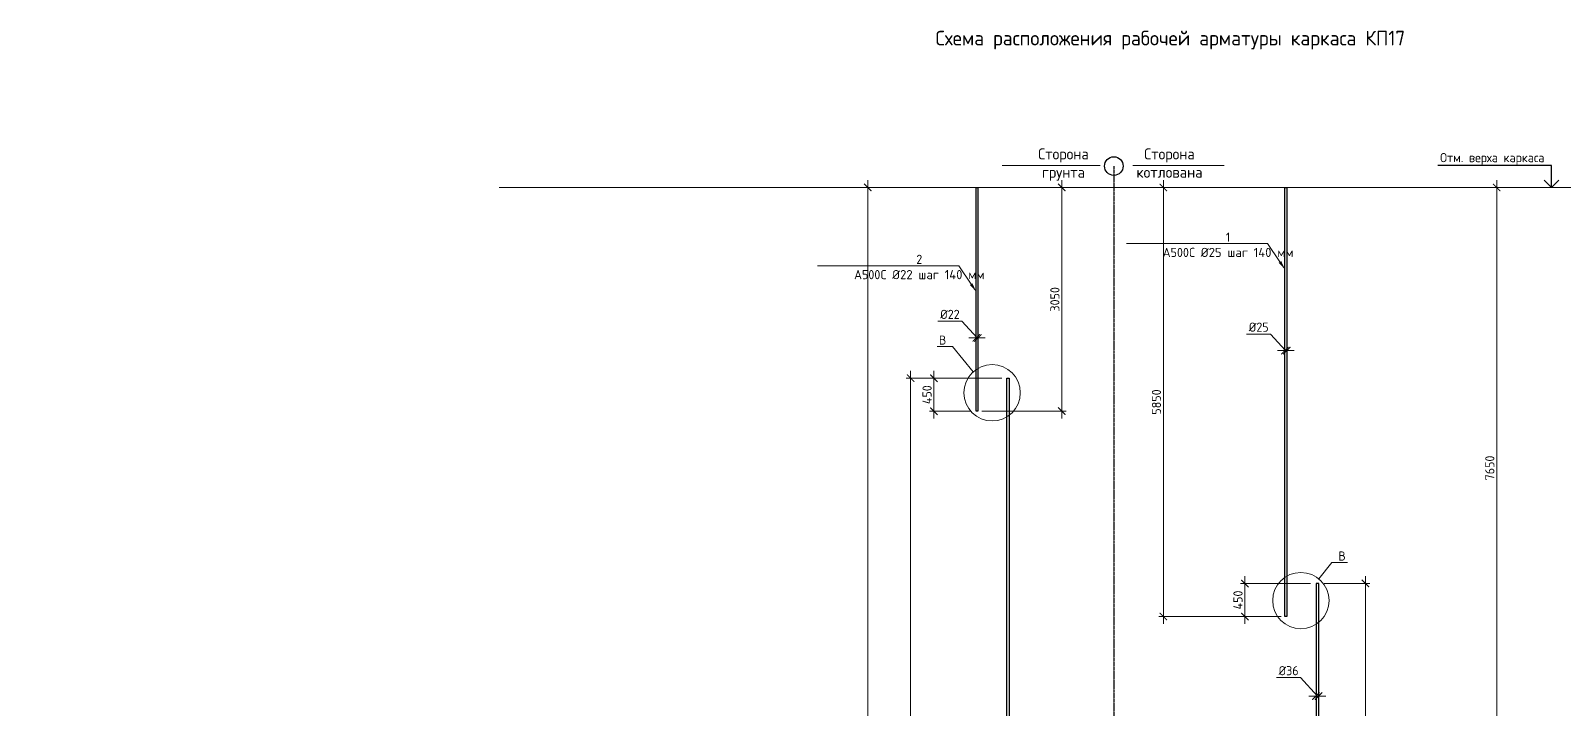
# Model space of a CAD drawing. Header units: millimetres. Extents: x -65574 to 111613, y -106550 to -50518.
# Drawn here: x -3897 to 17004, y -77155 to -67914 of the extents above; entities that cross this region are included whole.
import ezdxf
from ezdxf import colors
from ezdxf.entities.mleader import LeaderData, LeaderLine
from ezdxf.math import Vec2, Vec3

# ---------------------------------------------------------------- set-up
doc = ezdxf.new("R2010")
doc.units = ezdxf.units.MM
doc.linetypes.add('невидимая', pattern=[0.375, 0.25, -0.125])
doc.linetypes.add('осевая', pattern=[50.8, 31.75, -6.35, 6.35, -6.35])
doc.layers.get('Defpoints').update_dxf_attribs({"color": 6})
doc.layers.add('Dim', color=11, linetype='Continuous', lineweight=13)
doc.layers.add('ОПП_ОС_Размеры', color=7, linetype='Continuous', lineweight=25)
doc.styles.add('GOST-2.304_Type-B', font='GOST Common.ttf')
doc.styles.add('mpp', font='mipgost.shx')
doc.styles.get("Standard").update_dxf_attribs({"font": 'arial.ttf'})
doc.dimstyles.new('УРСТ', dxfattribs={"dimtxt": 2.5, "dimasz": 2, "dimexe": 1.2, "dimexo": 1.5, "dimtad": 1, "dimdec": 0, "dimrnd": 1, "dimtxsty": 'GOST-2.304_Type-B', "dimblk": 'ARCHTICK', "dimcen": 2, "dimdle": 2, "dimazin": 3, "dimtfac": 1, "dimtdec": 0, "dimtmove": 1, "dimatfit": 0, "dimldrblk": 'NONE', "dimlwd": 15, "dimlwe": 15, "dimarcsym": 0})

# ---------------------------------------------------------------- blocks, each defined once
blk = doc.blocks.new('_Oblique')
at = {"color": 0, "linetype": 'ByBlock', "lineweight": -2}
blk.add_line((-0.5, -0.5), (0.5, 0.5), dxfattribs=at)
blk = doc.blocks.new('_ArchTick')
at = {"color": 0, "linetype": 'ByBlock', "const_width": 0.15}
blk.add_lwpolyline([(-0.5, -0.5), (0.5, 0.5)], dxfattribs=at)
blk = doc.blocks.new('*D145')
at = {"color": 0, "lineweight": 15, "ltscale": 100, "transparency": 16777216}
for p, q in [((8801, -71876), (8476, -71876)), ((9009, -72104), (8801, -71876)), ((8998, -72104), (8898, -72104)), ((8998, -72035), (8998, -72044)), ((9020, -72104), (8998, -72104)), ((9020, -72104), (8998, -72104)), ((9020, -72035), (9020, -72044)), ((9020, -72104), (9120, -72104))]:
    blk.add_line(p, q, dxfattribs=at)
at = {"layer": 'Defpoints', "color": 0, "lineweight": -2, "ltscale": 100, "transparency": 16777216}
for p in [(8998, -72104), (8998, -72110), (9020, -72110)]:
    blk.add_point(p, dxfattribs=at)
at = {"color": 0, "lineweight": 15, "ltscale": 100, "transparency": 16777216, "xscale": 100, "yscale": 100, "zscale": 100}
blk.add_blockref('_ArchTick', (8998, -72104), dxfattribs=at)
at = {"color": 0, "lineweight": 15, "ltscale": 100, "transparency": 16777216, "xscale": 100, "yscale": 100, "zscale": 100, "rotation": 180}
blk.add_blockref('_ArchTick', (9020, -72104), dxfattribs=at)
at = {"color": 0, "lineweight": 15, "ltscale": 100, "transparency": 16777216, "insert": (8639, -71783), "char_height": 125, "attachment_point": 5, "style": 'GOST-2.304_Type-B'}
blk.add_mtext('\\A1;%%C22', dxfattribs=at)
blk = doc.blocks.new('_None')
blk = doc.blocks.new('*D151')
at = {"color": 0, "lineweight": 15, "ltscale": 100, "transparency": 16777216}
for p, q in [((13419, -76736), (13094, -76736)), ((13649, -76988), (13419, -76736)), ((13631, -76988), (13531, -76988)), ((13631, -76930), (13631, -76928)), ((13631, -76988), (13667, -76988)), ((13631, -76988), (13667, -76988)), ((13667, -76930), (13667, -76928)), ((13667, -76988), (13767, -76988))]:
    blk.add_line(p, q, dxfattribs=at)
at = {"layer": 'Defpoints', "color": 0, "lineweight": -2, "ltscale": 100, "transparency": 16777216}
for p in [(13631, -77005), (13667, -76988), (13667, -77005)]:
    blk.add_point(p, dxfattribs=at)
at = {"color": 0, "lineweight": 15, "ltscale": 100, "transparency": 16777216, "xscale": 100, "yscale": 100, "zscale": 100}
blk.add_blockref('_ArchTick', (13631, -76988), dxfattribs=at)
at = {"color": 0, "lineweight": 15, "ltscale": 100, "transparency": 16777216, "xscale": 100, "yscale": 100, "zscale": 100, "rotation": 180}
blk.add_blockref('_ArchTick', (13667, -76988), dxfattribs=at)
at = {"color": 0, "lineweight": 15, "ltscale": 100, "transparency": 16777216, "insert": (13257, -76642), "char_height": 125, "attachment_point": 5, "style": 'GOST-2.304_Type-B'}
blk.add_mtext('\\A1;%%C36', dxfattribs=at)
blk = doc.blocks.new('*D152')
at = {"color": 0, "lineweight": 15, "transparency": 16777216}
for p, q in [((14305, -75353), (14305, -87253)), ((13742, -75453), (14365, -75453)), ((13742, -87153), (14365, -87153))]:
    blk.add_line(p, q, dxfattribs=at)
at = {"layer": 'Defpoints', "color": 0, "lineweight": -2, "transparency": 16777216}
for p in [(13667, -75453), (13667, -87153), (14305, -87153)]:
    blk.add_point(p, dxfattribs=at)
at = {"color": 0, "lineweight": 15, "transparency": 16777216, "xscale": 100, "yscale": 100, "zscale": 100}
for p, rotation in [((14305, -75453), 90), ((14305, -87153), 270)]:
    blk.add_blockref('_ArchTick', p, dxfattribs=dict(at, rotation=rotation))
at = {"color": 0, "lineweight": -2, "transparency": 16777216, "insert": (14212, -81303), "char_height": 125, "attachment_point": 5, "rotation": 90, "style": 'GOST-2.304_Type-B'}
blk.add_mtext('\\A1;11700', dxfattribs=at)
blk = doc.blocks.new('*D154')
at = {"color": 0, "lineweight": 15, "transparency": 16777216}
for p, q in [((9345, -72653), (8360, -72653)), ((8420, -72553), (8420, -73203)), ((8923, -73103), (8360, -73103))]:
    blk.add_line(p, q, dxfattribs=at)
at = {"layer": 'Defpoints', "color": 0, "lineweight": -2, "transparency": 16777216}
for p in [(9420, -72653), (8420, -73103), (8998, -73103)]:
    blk.add_point(p, dxfattribs=at)
at = {"color": 0, "lineweight": 15, "transparency": 16777216, "xscale": 100, "yscale": 100, "zscale": 100}
for p, rotation in [((8420, -72653), 90), ((8420, -73103), 270)]:
    blk.add_blockref('_ArchTick', p, dxfattribs=dict(at, rotation=rotation))
at = {"color": 0, "lineweight": -2, "transparency": 16777216, "insert": (8327, -72878), "char_height": 125, "attachment_point": 5, "rotation": 90, "style": 'GOST-2.304_Type-B'}
blk.add_mtext('\\A1;450', dxfattribs=at)
blk = doc.blocks.new('*D155')
at = {"color": 0, "lineweight": 15, "transparency": 16777216}
for p, q in [((10164, -69953), (10164, -73203)), ((9073, -70053), (10224, -70053)), ((9073, -73103), (10224, -73103))]:
    blk.add_line(p, q, dxfattribs=at)
at = {"layer": 'Defpoints', "color": 0, "lineweight": -2, "transparency": 16777216}
for p in [(8998, -70053), (8998, -73103), (10164, -73103)]:
    blk.add_point(p, dxfattribs=at)
at = {"color": 0, "lineweight": 15, "transparency": 16777216, "xscale": 100, "yscale": 100, "zscale": 100}
for p, rotation in [((10164, -70053), 90), ((10164, -73103), 270)]:
    blk.add_blockref('_ArchTick', p, dxfattribs=dict(at, rotation=rotation))
at = {"color": 0, "lineweight": -2, "transparency": 16777216, "insert": (10070, -71578), "char_height": 125, "attachment_point": 5, "rotation": 90, "style": 'GOST-2.304_Type-B'}
blk.add_mtext('\\A1;3050', dxfattribs=at)
blk = doc.blocks.new('*D156')
at = {"color": 0, "lineweight": 15, "transparency": 16777216}
for p, q in [((9340, -72653), (8043, -72653)), ((8103, -72553), (8103, -84453)), ((9340, -84353), (8043, -84353))]:
    blk.add_line(p, q, dxfattribs=at)
at = {"layer": 'Defpoints', "color": 0, "lineweight": -2, "transparency": 16777216}
for p in [(9415, -72653), (8103, -84353), (9415, -84353)]:
    blk.add_point(p, dxfattribs=at)
at = {"color": 0, "lineweight": 15, "transparency": 16777216, "xscale": 100, "yscale": 100, "zscale": 100}
for p, rotation in [((8103, -72653), 90), ((8103, -84353), 270)]:
    blk.add_blockref('_ArchTick', p, dxfattribs=dict(at, rotation=rotation))
at = {"color": 0, "lineweight": -2, "transparency": 16777216, "insert": (8009, -78503), "char_height": 125, "attachment_point": 5, "rotation": 90, "style": 'GOST-2.304_Type-B'}
blk.add_mtext('\\A1;11700', dxfattribs=at)
blk = doc.blocks.new('*D162')
at = {"color": 0, "lineweight": 15, "transparency": 16777216}
for p, q in [((7518, -101103), (7518, -69953)), ((7593, -70053), (7578, -70053)), ((9345, -101003), (7458, -101003))]:
    blk.add_line(p, q, dxfattribs=at)
at = {"layer": 'Defpoints', "color": 0, "lineweight": -2, "transparency": 16777216}
for p in [(7518, -70053), (7518, -70053), (9420, -101003)]:
    blk.add_point(p, dxfattribs=at)
at = {"color": 0, "lineweight": 15, "transparency": 16777216, "xscale": 100, "yscale": 100, "zscale": 100}
for p, rotation in [((7518, -70053), 90), ((7518, -101003), 270)]:
    blk.add_blockref('_ArchTick', p, dxfattribs=dict(at, rotation=rotation))
at = {"color": 0, "lineweight": -2, "transparency": 16777216, "insert": (7424, -85528), "char_height": 125, "attachment_point": 5, "rotation": 90, "style": 'GOST-2.304_Type-B'}
blk.add_mtext('\\A1;30950', dxfattribs=at)
blk = doc.blocks.new('*D192')
at = {"color": 0, "lineweight": 15, "ltscale": 100, "transparency": 16777216}
for p, q in [((13010, -72051), (12685, -72051)), ((13217, -72278), (13010, -72051)), ((13206, -72278), (13106, -72278)), ((13206, -72209), (13206, -72218)), ((13231, -72278), (13206, -72278)), ((13231, -72278), (13206, -72278)), ((13231, -72209), (13231, -72218)), ((13231, -72278), (13331, -72278))]:
    blk.add_line(p, q, dxfattribs=at)
at = {"layer": 'Defpoints', "color": 0, "lineweight": -2, "ltscale": 100, "transparency": 16777216}
for p in [(13206, -72278), (13206, -72284), (13231, -72284)]:
    blk.add_point(p, dxfattribs=at)
at = {"color": 0, "lineweight": 15, "ltscale": 100, "transparency": 16777216, "xscale": 100, "yscale": 100, "zscale": 100}
blk.add_blockref('_ArchTick', (13206, -72278), dxfattribs=at)
at = {"color": 0, "lineweight": 15, "ltscale": 100, "transparency": 16777216, "xscale": 100, "yscale": 100, "zscale": 100, "rotation": 180}
blk.add_blockref('_ArchTick', (13231, -72278), dxfattribs=at)
at = {"color": 0, "lineweight": 15, "ltscale": 100, "transparency": 16777216, "insert": (12850, -71957), "char_height": 125, "attachment_point": 5, "style": 'GOST-2.304_Type-B'}
blk.add_mtext('\\A1;%%C25', dxfattribs=at)
blk = doc.blocks.new('*D193')
at = {"color": 0, "lineweight": 15, "transparency": 16777216}
for p, q in [((11549, -69953), (11549, -76003)), ((13134, -70053), (11489, -70053)), ((13134, -75903), (11489, -75903))]:
    blk.add_line(p, q, dxfattribs=at)
at = {"layer": 'Defpoints', "color": 0, "lineweight": -2, "transparency": 16777216}
for p in [(13209, -70053), (11549, -75903), (13209, -75903)]:
    blk.add_point(p, dxfattribs=at)
at = {"color": 0, "lineweight": 15, "transparency": 16777216, "xscale": 100, "yscale": 100, "zscale": 100}
for p, rotation in [((11549, -70053), 90), ((11549, -75903), 270)]:
    blk.add_blockref('_ArchTick', p, dxfattribs=dict(at, rotation=rotation))
at = {"color": 0, "lineweight": -2, "transparency": 16777216, "insert": (11455, -72978), "char_height": 125, "attachment_point": 5, "rotation": 90, "style": 'GOST-2.304_Type-B'}
blk.add_mtext('\\A1;5850', dxfattribs=at)
blk = doc.blocks.new('*D199')
at = {"layer": 'Defpoints', "color": 0, "lineweight": -2, "transparency": 16777216}
for p in [(15547, -70053), (16095, -70053), (15547, -77703)]:
    blk.add_point(p, dxfattribs=at)
at = {"layer": 'ОПП_ОС_Размеры', "color": 0, "lineweight": 15, "transparency": 16777216}
for p, q in [((16095, -77803), (16095, -69953)), ((15622, -70053), (16155, -70053)), ((15622, -77703), (16155, -77703))]:
    blk.add_line(p, q, dxfattribs=at)
at = {"layer": 'ОПП_ОС_Размеры', "color": 0, "lineweight": 15, "transparency": 16777216, "xscale": 100, "yscale": 100, "zscale": 100}
for p, rotation in [((16095, -70053), 90), ((16095, -77703), 270)]:
    blk.add_blockref('_ArchTick', p, dxfattribs=dict(at, rotation=rotation))
at = {"layer": 'ОПП_ОС_Размеры', "color": 0, "lineweight": -2, "transparency": 16777216, "insert": (16001, -73878), "char_height": 125, "attachment_point": 5, "rotation": 90, "style": 'GOST-2.304_Type-B'}
blk.add_mtext('\\A1;7650', dxfattribs=at)
blk = doc.blocks.new('*D201')
at = {"layer": 'Defpoints', "color": 0, "lineweight": -2, "transparency": 16777216}
for p in [(13631, -75453), (12661, -75903), (13231, -75903)]:
    blk.add_point(p, dxfattribs=at)
at = {"layer": 'ОПП_ОС_Размеры', "color": 0, "lineweight": 15, "transparency": 16777216}
for p, q in [((12661, -75353), (12661, -76003)), ((13556, -75453), (12601, -75453)), ((13156, -75903), (12601, -75903))]:
    blk.add_line(p, q, dxfattribs=at)
at = {"layer": 'ОПП_ОС_Размеры', "color": 0, "lineweight": 15, "transparency": 16777216, "xscale": 100, "yscale": 100, "zscale": 100}
for p, rotation in [((12661, -75453), 90), ((12661, -75903), 270)]:
    blk.add_blockref('_ArchTick', p, dxfattribs=dict(at, rotation=rotation))
at = {"layer": 'ОПП_ОС_Размеры', "color": 0, "lineweight": -2, "transparency": 16777216, "insert": (12567, -75678), "char_height": 125, "attachment_point": 5, "rotation": 90, "style": 'GOST-2.304_Type-B'}
blk.add_mtext('\\A1;450', dxfattribs=at)

msp = doc.modelspace()

# ---------------------------------------------------------------- linework, layer by layer
at = {"color": 0, "linetype": 'осевая', "ltscale": 0.5}
msp.add_line((10873.7, -69761), (10873.7, -101002.8), dxfattribs=at)
at = {"linetype": 'невидимая', "lineweight": 5, "ltscale": 25}
msp.add_line((44252, -70052.8), (2493.9, -70052.8), dxfattribs=at)
at = {"color": 0, "lineweight": 15, "ltscale": 100}
for points in [[(10687.9, -69753), (9349.4, -69753)], [(11132.7, -69753), (12377.3, -69753)]]:
    msp.add_lwpolyline(points, dxfattribs=at)
at = {"linetype": 'Continuous', "lineweight": 25, "ltscale": 50}
for points in [[(16843.4, -69752.8), (15294, -69752.8)], [(16843.4, -70052.8), (16843.4, -69752.8)], [(16843.4, -70052.8), (16743.4, -69952.8)], [(16843.4, -70052.8), (16943.4, -69952.8)]]:
    msp.add_lwpolyline(points, dxfattribs=at)
at = {"lineweight": 30}
for points in [[(8998.2, -70052.8), (9020.2, -70052.8), (9020.2, -73102.8), (8998.2, -73102.8), (8998.2, -70052.8), (9020.2, -70052.8)], [(13206.3, -70052.8), (13231.3, -70052.8), (13231.3, -75902.8), (13206.3, -75902.8), (13206.3, -70052.8), (13231.3, -70052.8)], [(9420.2, -72652.8), (9447.2, -72652.8), (9447.2, -84352.8), (9415.2, -84352.8), (9415.2, -72652.8), (9442.2, -72652.8)], [(13631.3, -75452.8), (13631.3, -87152.8), (13667.3, -87152.8), (13667.3, -75452.8), (13631.3, -75452.8)]]:
    msp.add_lwpolyline(points, dxfattribs=at)
at = {"ltscale": 0.5}
msp.add_circle((10873.7, -69761), 126.9, dxfattribs=at)
at = {"color": 0, "lineweight": 15}
for centre in [(9213.9, -72851.8), (13424.1, -75686.4)]:
    msp.add_circle(centre, 384.2, dxfattribs=at)

# ---------------------------------------------------------------- texts
at = {"color": 0, "insert": (11644.3, -68170), "char_height": 200, "attachment_point": 8, "style": 'GOST-2.304_Type-B'}
msp.add_mtext_dynamic_manual_height_columns('\\pxqc,t53;Схема расположения рабочей арматуры каркаса КП17', width=14613.866, gutter_width=2500, heights=[0], dxfattribs=at)
at = {"color": 0, "ltscale": 100, "char_height": 150, "style": 'GOST-2.304_Type-B'}
for s, insert, attachment_point in [('\\pxqc;Сторона\\Pгрунта', (9824.5, -69520.1), 1), ('\\pxqc;Сторона\\Pкотлована', (11996.1, -69520.1), 3), ('\\pxqc;Сторона\\Pкотлована', (11996.1, -69520.1), 3)]:
    msp.add_mtext_dynamic_manual_height_columns(s, width=726.204, gutter_width=300, heights=[0], dxfattribs=dict(at, insert=insert, attachment_point=attachment_point))
at = {"linetype": 'Continuous', "lineweight": 25, "ltscale": 50, "insert": (15324, -69582.8), "char_height": 125, "width": 1578.439, "attachment_point": 1, "style": 'mpp'}
msp.add_mtext('{\\fGOST Common|b0|i0|c204|p34;Отм. верха каркаса}', dxfattribs=at)

# ---------------------------------------------------------------- dimensions: what is measured, and where the dimension line sits
at = {"color": 0, "lineweight": -2}
for base, p1, p2, picture, middle in [((7517.6, -70052.8), (9420.2, -101002.8), (7517.6, -70052.8), '*D162', (7423.9, -85527.8)), ((10164, -73102.8), (8998.2, -70052.8), (8998.2, -73102.8), '*D155', (10070.3, -71577.8)), ((11548.6, -75902.8), (13209.3, -70052.8), (13209.3, -75902.8), '*D193', (11454.9, -72977.8)), ((8102.8, -84352.8), (9415.2, -72652.8), (9415.2, -84352.8), '*D156', (8009, -78502.8)), ((8420.3, -73102.8), (9420.2, -72652.8), (8998.2, -73102.8), '*D154', (8326.5, -72877.8)), ((14305.4, -87152.8), (13667.3, -75452.8), (13667.3, -87152.8), '*D152', (14211.6, -81302.8))]:
    dim = msp.add_linear_dim(base=base, p1=p1, p2=p2, angle=90, dimstyle='УРСТ', override={"dimscale": 0}, dxfattribs=at)
    dim.commit()
    dim.dimension.update_dxf_attribs({"geometry": picture, "text_midpoint": middle})
at = {"color": 0, "lineweight": 15, "ltscale": 100}
for base, p1, p2, text, picture, middle in [((8998.2, -72103.9), (9020.2, -72109.7), (8998.2, -72109.7), '%%C<>', '*D145', (8770.2, -71876.5)), ((13209.3, -72278.3), (13231.3, -72284.1), (13206.3, -72284.1), '%%C25', '*D192', (12981.3, -72050.9)), ((13667.3, -76987.6), (13631.3, -77005.1), (13667.3, -77005.1), '%%C36', '*D151', (13387.9, -76735.7))]:
    dim = msp.add_linear_dim(base=base, p1=p1, p2=p2, text=text, dimstyle='УРСТ', override={"dimscale": 0}, dxfattribs=at)
    dim.commit()
    dim.dimension.update_dxf_attribs({"geometry": picture, "text_midpoint": middle, "dimtype": 160})
at = {"layer": 'ОПП_ОС_Размеры', "lineweight": -2}
for base, p1, p2, picture, middle in [((16095.2, -70052.8), (15546.6, -77702.8), (15546.6, -70052.8), '*D199', (16001.5, -73877.8)), ((12660.6, -75902.8), (13631.3, -75452.8), (13231.3, -75902.8), '*D201', (12566.9, -75677.8))]:
    dim = msp.add_linear_dim(base=base, p1=p1, p2=p2, angle=90, dimstyle='УРСТ', override={"dimscale": 0}, dxfattribs=at)
    dim.commit()
    dim.dimension.update_dxf_attribs({"geometry": picture, "text_midpoint": middle})

# ---------------------------------------------------------------- leaders
at = {"color": 0, "lineweight": 15, "ltscale": 100}
ml = msp.add_multileader_mtext('Standard', dxfattribs=at)
ml.set_content('{\\C0;1\\PА500C \\fISOCPEUR|b0|i0|c204|p34;%%C\\fISOCPEUR|b0|i0|c0|p34;22 \\fISOCPEUR|b0|i0|c204|p34;шаг 140\\fISOCPEUR|b0|i0|c0|p34; \\fISOCPEUR|b0|i0|c204|p34;мм}', color=2, style='GOST-2.304_Type-B')
ml.set_leader_properties(color=256, linetype='ByLayer', lineweight=13)
ml.build(insert=Vec2(0, 0))
ml.multileader.update_dxf_attribs({"has_dogleg": 0, "text_left_attachment_type": 6, "text_right_attachment_type": 6, "dogleg_length": 0, "arrow_head_size": 125, "scale": 50})
ctx = ml.context
ctx.base_point, ctx.scale, ctx.char_height, ctx.arrow_head_size, ctx.landing_gap_size, ctx.plane_origin = Vec3(-16414.2, -70469.4), 50, 125, 125, 100, Vec3(-22409, -73094.2)
ctx.left_attachment, ctx.right_attachment, ctx.text_align_type = 6, 6, 1
notes = []
notes.append((ctx, [(0, (1, 1, 0), (-16414.2, -70469.4), (1, 0), 0, [(1, [(-16700.4, -70823.9)], 0, [])])]))
ctx.mtext.insert, ctx.mtext.width, ctx.mtext.alignment, ctx.mtext.flow_direction = Vec3(-15876.7, -70319.4), 923.119, 2, 5
ml = msp.add_multileader_mtext('Standard', dxfattribs=at)
ml.set_content('{\\C0;2\\PА500C \\fISOCPEUR|b0|i0|c204|p34;%%C\\fISOCPEUR|b0|i0|c0|p34;22 \\fISOCPEUR|b0|i0|c204|p34;шаг 140\\fISOCPEUR|b0|i0|c0|p34; \\fISOCPEUR|b0|i0|c204|p34;мм}', color=2, style='GOST-2.304_Type-B')
ml.set_leader_properties(color=256, linetype='ByLayer', lineweight=13)
ml.build(insert=Vec2(0, 0))
ml.multileader.update_dxf_attribs({"has_dogleg": 0, "text_left_attachment_type": 6, "text_right_attachment_type": 6, "dogleg_length": 0, "arrow_head_size": 125, "scale": 50})
ctx = ml.context
ctx.base_point, ctx.scale, ctx.char_height, ctx.arrow_head_size, ctx.landing_gap_size, ctx.plane_origin = Vec3(-13002.7, -70469.4), 50, 125, 125, 100, Vec3(-17320.6, -73094.2)
ctx.left_attachment, ctx.right_attachment, ctx.text_align_type = 6, 6, 1
notes.append((ctx, [(1, (1, 1, 0), (-11927.7, -70469.4), (-1, 0), 0, [(1, [(-11612, -70823.9)], 0, [])])]))
ctx.mtext.insert, ctx.mtext.width, ctx.mtext.alignment, ctx.mtext.flow_direction = Vec3(-12465.2, -70319.4), 923.119, 2, 5
at = {"color": 0, "lineweight": 15}
ml = msp.add_multileader_mtext('Standard', dxfattribs=at)
ml.set_content('{\\fGOST Common|b0|i0|c204|p34;1 A500C %%C25 шаг 140\\fGOST Common|b0|i0|c0|p34; \\fGOST Common|b0|i0|c204|p34;мм}')
ml.set_leader_properties()
ml.set_arrow_properties(name='OBLIQUE')
ml.build(insert=Vec2(0, 0))
ml.multileader.update_dxf_attribs({"text_left_attachment_type": 6, "text_right_attachment_type": 6, "dogleg_length": 0.842, "arrow_head_size": 125, "scale": 50})
ctx = ml.context
ctx.base_point, ctx.scale, ctx.char_height, ctx.arrow_head_size, ctx.landing_gap_size, ctx.plane_origin = Vec3(21950.2, -72137.8), 50, 125, 125, 5, Vec3(21055.7, -72137.8)
ctx.left_attachment, ctx.right_attachment, ctx.text_align_type = 6, 6, 2
notes.append((ctx, [(0, (1, 1, 0), (20944.1, -72137.8), (1, 0), 1006.1, [(0, [(20680.7, -72137.8), (20540.7, -72137.8), (20400.7, -72137.8), (20260.7, -72137.8), (19980.7, -72137.8), (19840.7, -72137.8), (19700.7, -72137.8), (19560.7, -72137.8), (19420.7, -72137.8), (19280.7, -72137.8), (19140.7, -72137.8), (19000.7, -72137.8), (18860.7, -72137.8), (21005.2, -72137.8), (20120.7, -72137.8)], 0, [])])]))
ctx.mtext.insert, ctx.mtext.width, ctx.mtext.alignment, ctx.mtext.flow_direction = Vec3(23706.7, -71987.8), 1785.618, 3, 5
at = {"color": 0, "lineweight": 15, "ltscale": 100}
ml = msp.add_multileader_mtext('Standard', dxfattribs=at)
ml.set_content('{\\C0;3\\PА500C \\fISOCPEUR|b0|i0|c204|p34;%%C28\\fISOCPEUR|b0|i0|c0|p34; \\fISOCPEUR|b0|i0|c204|p34;шаг 140\\fISOCPEUR|b0|i0|c0|p34; \\fISOCPEUR|b0|i0|c204|p34;мм}', color=2, style='GOST-2.304_Type-B')
ml.set_leader_properties(color=256, linetype='ByLayer', lineweight=13)
ml.build(insert=Vec2(0, 0))
ml.multileader.update_dxf_attribs({"has_dogleg": 0, "text_left_attachment_type": 6, "text_right_attachment_type": 6, "dogleg_length": 0, "arrow_head_size": 125, "scale": 50})
ctx = ml.context
ctx.base_point, ctx.scale, ctx.char_height, ctx.arrow_head_size, ctx.landing_gap_size, ctx.plane_origin = Vec3(-16608.3, -73610.2), 50, 125, 125, 100, Vec3(-20969.2, -76235)
ctx.left_attachment, ctx.right_attachment, ctx.text_align_type = 6, 6, 1
notes.append((ctx, [(1, (1, 1, 0), (-15533.3, -73610.2), (-1, 0), 0, [(1, [(-15306.4, -73964.8)], 0, [])])]))
ctx.mtext.insert, ctx.mtext.width, ctx.mtext.alignment, ctx.mtext.flow_direction = Vec3(-16070.8, -73460.2), 942.218, 2, 5
ml = msp.add_multileader_mtext('Standard', dxfattribs=at)
ml.set_content('{\\C0;4\\PА500C \\fISOCPEUR|b0|i0|c204|p34;%%C36\\fISOCPEUR|b0|i0|c0|p34; \\fISOCPEUR|b0|i0|c204|p34;шаг 140\\fISOCPEUR|b0|i0|c0|p34; \\fISOCPEUR|b0|i0|c204|p34;мм}', color=2, style='GOST-2.304_Type-B')
ml.set_leader_properties(color=256, linetype='ByLayer', lineweight=13)
ml.build(insert=Vec2(0, 0))
ml.multileader.update_dxf_attribs({"has_dogleg": 0, "text_left_attachment_type": 6, "text_right_attachment_type": 6, "dogleg_length": 0, "arrow_head_size": 125, "scale": 50})
ctx = ml.context
ctx.base_point, ctx.scale, ctx.char_height, ctx.arrow_head_size, ctx.landing_gap_size, ctx.plane_origin = Vec3(-11696.8, -73610.2), 50, 125, 125, 100, Vec3(-17691.6, -76235)
ctx.left_attachment, ctx.right_attachment, ctx.text_align_type = 6, 6, 1
notes.append((ctx, [(0, (1, 1, 0), (-11696.8, -73610.2), (1, 0), 0, [(1, [(-11983, -73964.8)], 0, [])])]))
ctx.mtext.insert, ctx.mtext.width, ctx.mtext.alignment, ctx.mtext.flow_direction = Vec3(-11159.3, -73460.2), 923.119, 2, 5
at = {"color": 0, "lineweight": 15}
ml = msp.add_multileader_mtext('Standard', dxfattribs=at)
ml.set_content('{\\fGOST Common|b0|i0|c204|p34;3\\fGOST Common|b0|i0|c0|p34; A500C %%C\\fGOST Common|b0|i0|c204|p34;36\\fGOST Common|b0|i0|c0|p34; \\fGOST Common|b0|i0|c204|p34;шаг 140\\fGOST Common|b0|i0|c0|p34; \\fGOST Common|b0|i0|c204|p34;мм}')
ml.set_leader_properties()
ml.set_arrow_properties(name='OBLIQUE')
ml.build(insert=Vec2(0, 0))
ml.multileader.update_dxf_attribs({"text_left_attachment_type": 6, "text_right_attachment_type": 6, "dogleg_length": 0.842, "arrow_head_size": 125, "scale": 50})
ctx = ml.context
ctx.base_point, ctx.scale, ctx.char_height, ctx.arrow_head_size, ctx.landing_gap_size, ctx.plane_origin = Vec3(21979.4, -76937.6), 50, 125, 125, 5, Vec3(21085.7, -76937.6)
ctx.left_attachment, ctx.right_attachment, ctx.text_align_type = 6, 6, 2
notes.append((ctx, [(0, (1, 1, 0), (20974.1, -76937.6), (1, 0), 1005.3, [(0, [(20652.7, -76937.6), (20512.7, -76937.6), (20372.7, -76937.6), (20232.7, -76937.6), (19952.7, -76937.6), (19812.7, -76937.6), (19672.7, -76937.6), (19532.7, -76937.6), (19395.7, -76937.6), (19252.7, -76937.6), (19112.7, -76937.6), (18972.7, -76937.6), (18832.7, -76937.6), (21035.2, -76937.6), (20092.7, -76937.6)], 0, [])])]))
ctx.mtext.insert, ctx.mtext.width, ctx.mtext.alignment, ctx.mtext.flow_direction = Vec3(23761, -76787.6), 1785.618, 3, 5
at = {"layer": 'Dim', "color": 0, "lineweight": 15, "ltscale": 100}
ml = msp.add_multileader_mtext('Standard', dxfattribs=at)
ml.set_content('{\\C0;1\\PА500C \\fISOCPEUR|b0|i0|c204|p34;%%C\\fISOCPEUR|b0|i0|c0|p34;25 \\fISOCPEUR|b0|i0|c204|p34;шаг 140\\fISOCPEUR|b0|i0|c0|p34; \\fISOCPEUR|b0|i0|c204|p34;мм}', color=2, style='GOST-2.304_Type-B')
ml.set_leader_properties(color=256, linetype='ByLayer', lineweight=13)
ml.build(insert=Vec2(0, 0))
ml.multileader.update_dxf_attribs({"has_dogleg": 0, "text_left_attachment_type": 6, "text_right_attachment_type": 6, "dogleg_length": 0, "arrow_head_size": 125, "scale": 50})
ctx = ml.context
ctx.base_point, ctx.scale, ctx.char_height, ctx.arrow_head_size, ctx.landing_gap_size, ctx.plane_origin = Vec3(11894.6, -70817.5), 50, 125, 125, 100, Vec3(7500.8, -73442.3)
ctx.left_attachment, ctx.right_attachment, ctx.text_align_type = 6, 6, 1
notes.append((ctx, [(1, (1, 1, 0), (12969.6, -70817.5), (-1, 0), 0, [(1, [(13209.3, -71172)], 0, [])])]))
ctx.mtext.insert, ctx.mtext.width, ctx.mtext.alignment, ctx.mtext.flow_direction = Vec3(12432.1, -70667.5), 923.119, 2, 5
ml = msp.add_multileader_mtext('Standard', dxfattribs=at)
ml.set_content('{\\C0;2\\PА500C \\fISOCPEUR|b0|i0|c204|p34;%%C\\fISOCPEUR|b0|i0|c0|p34;22 \\fISOCPEUR|b0|i0|c204|p34;шаг 140\\fISOCPEUR|b0|i0|c0|p34; \\fISOCPEUR|b0|i0|c204|p34;мм}', color=2, style='GOST-2.304_Type-B')
ml.set_leader_properties(color=256, linetype='ByLayer', lineweight=13)
ml.build(insert=Vec2(0, 0))
ml.multileader.update_dxf_attribs({"has_dogleg": 0, "text_left_attachment_type": 6, "text_right_attachment_type": 6, "dogleg_length": 0, "arrow_head_size": 125, "scale": 50})
ctx = ml.context
ctx.base_point, ctx.scale, ctx.char_height, ctx.arrow_head_size, ctx.landing_gap_size, ctx.plane_origin = Vec3(7683.5, -71120.2), 50, 125, 125, 100, Vec3(3289.7, -73745)
ctx.left_attachment, ctx.right_attachment, ctx.text_align_type = 6, 6, 1
notes.append((ctx, [(1, (1, 1, 0), (8758.5, -71120.2), (-1, 0), 0, [(1, [(8998.2, -71474.8)], 0, [])])]))
ctx.mtext.insert, ctx.mtext.width, ctx.mtext.alignment, ctx.mtext.flow_direction = Vec3(8221, -70970.2), 923.119, 2, 5
ml = msp.add_multileader_mtext('Standard', dxfattribs=at)
ml.set_content('{\\C0;В}', color=2, style='GOST-2.304_Type-B')
ml.set_leader_properties(linetype='ByLayer', lineweight=13)
ml.set_arrow_properties(name='NONE')
ml.build(insert=Vec2(0, 0))
ml.multileader.update_dxf_attribs({"has_dogleg": 0, "text_left_attachment_type": 6, "text_right_attachment_type": 6, "dogleg_length": 0, "arrow_head_size": 125, "scale": 50})
ctx = ml.context
ctx.base_point, ctx.scale, ctx.char_height, ctx.arrow_head_size, ctx.landing_gap_size, ctx.plane_origin = Vec3(8400.6, -72221.3), 50, 125, 125, 100, Vec3(1927.4, -75886.6)
ctx.left_attachment, ctx.right_attachment, ctx.text_align_type = 6, 6, 1
notes.append((ctx, [(1, (1, 1, 0), (8675.6, -72221.3), (-1, 0), 0, [(1, [(8956.8, -72566.3)], 0, [])])]))
ctx.mtext.insert, ctx.mtext.width, ctx.mtext.alignment, ctx.mtext.flow_direction = Vec3(8538.1, -72071.3), 278.609, 2, 5
ml = msp.add_multileader_mtext('Standard', dxfattribs=at)
ml.set_content('{\\C0;В}', color=2, style='GOST-2.304_Type-B')
ml.set_leader_properties(linetype='ByLayer', lineweight=13)
ml.set_arrow_properties(name='NONE')
ml.build(insert=Vec2(0, 0))
ml.multileader.update_dxf_attribs({"has_dogleg": 0, "text_left_attachment_type": 6, "text_right_attachment_type": 6, "dogleg_length": 0, "arrow_head_size": 125, "scale": 50})
ctx = ml.context
ctx.base_point, ctx.scale, ctx.char_height, ctx.arrow_head_size, ctx.landing_gap_size, ctx.plane_origin = Vec3(13847.6, -75165.9), 50, 125, 125, 100, Vec3(6507.3, -78786.7)
ctx.left_attachment, ctx.right_attachment, ctx.text_align_type = 6, 6, 1
notes.append((ctx, [(0, (1, 1, 0), (13847.6, -75165.9), (1, 0), 0, [(1, [(13667.4, -75389)], 0, [])])]))
ctx.mtext.insert, ctx.mtext.width, ctx.mtext.alignment, ctx.mtext.flow_direction = Vec3(13985.1, -75015.9), 278.609, 2, 5
for ctx, leaders in notes:
    for number, flags, end, landing, length, lines in leaders:
        leader = LeaderData()
        leader.index, (leader.has_last_leader_line, leader.has_dogleg_vector, leader.attachment_direction) = number, flags
        leader.last_leader_point, leader.dogleg_vector, leader.dogleg_length = Vec3(end), Vec3(landing), length
        for number, points, colour, breaks in lines:
            line = LeaderLine()
            line.index, line.vertices, line.color, line.breaks = number, Vec3.list(points), colors.encode_raw_color(colour), breaks
            leader.lines.append(line)
        ctx.leaders.append(leader)

doc.saveas('drawing.dxf')
